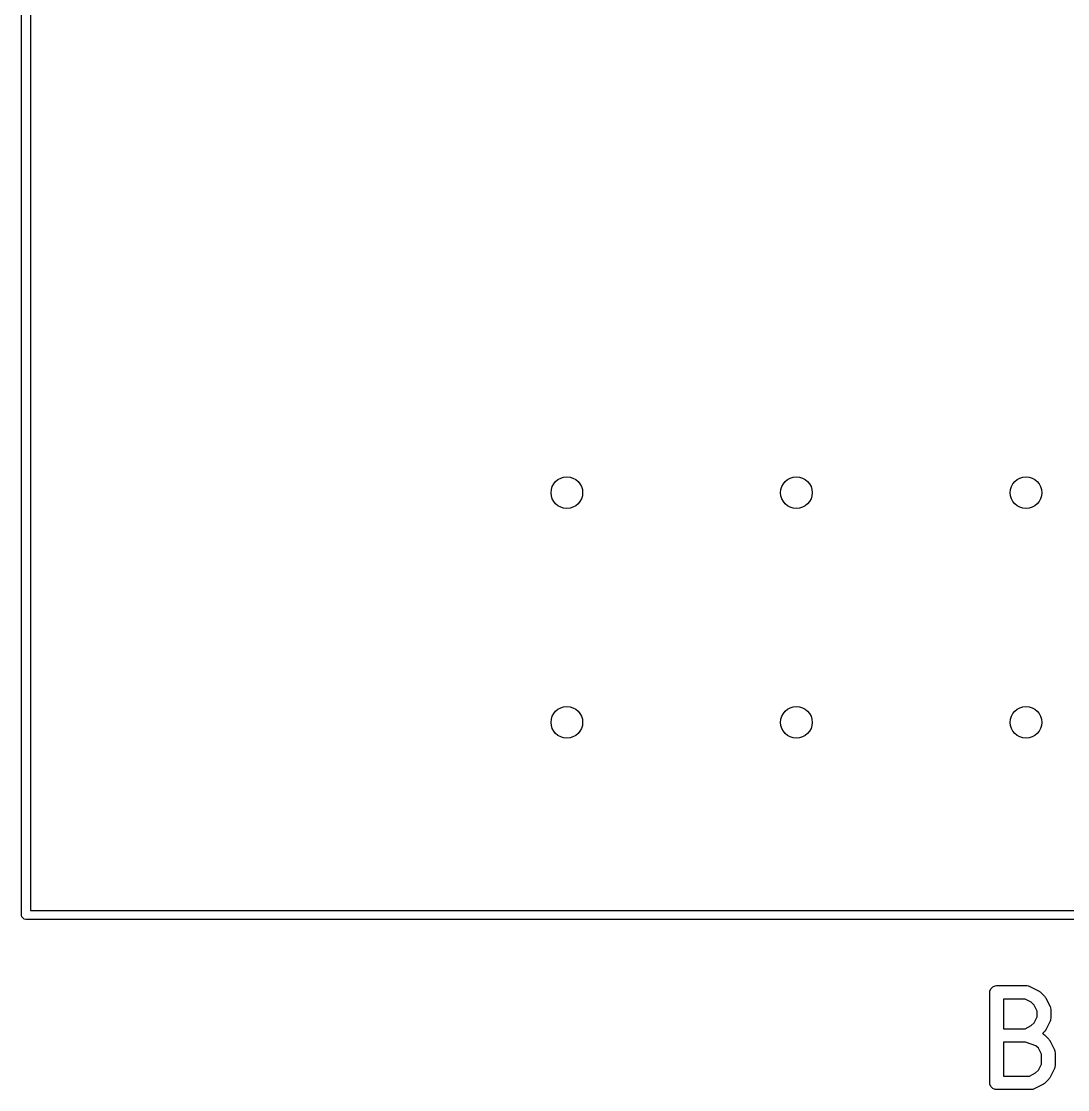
# Model space of a CAD drawing. Extents: x 3.77 to 7.16, y -4.93 to -3.32.
# Drawn here: x 5.6625 to 6.1182, y -4.8636 to -4.3985 of the extents above; entities that cross this region are included whole.
import ezdxf

# ---------------------------------------------------------------- set-up
doc = ezdxf.new("R2010")
doc.units = 0
doc.header["$MEASUREMENT"] = 0
doc.layers.add('BLACK', color=7, linetype='CONTINUOUS')

msp = doc.modelspace()

# ---------------------------------------------------------------- linework, layer by layer
at = {"layer": 'BLACK', "linetype": 'CONTINUOUS'}
for p, q in [((5.66254, -4.78762), (5.66254, -3.52778)), ((5.66648, -3.52975), (5.66648, -4.78566)), ((5.66648, -4.78566), (6.92238, -4.78566)), ((5.66269, -4.78838), (5.66254, -4.78762)), ((5.66376, -4.78944), (5.66269, -4.78838)), ((5.66451, -4.78959), (5.66376, -4.78944)), ((6.92435, -4.78959), (5.66451, -4.78959)), ((6.08481, -4.81964), (6.08563, -4.81882)), ((6.08563, -4.81882), (6.08669, -4.81838)), ((6.08669, -4.81838), (6.08727, -4.81833)), ((6.08727, -4.81833), (6.10039, -4.81833)), ((6.10039, -4.81833), (6.10097, -4.81838)), ((6.10097, -4.81838), (6.10107, -4.81842)), ((6.10107, -4.81842), (6.10117, -4.81843)), ((6.10117, -4.81843), (6.10171, -4.81864)), ((6.10171, -4.81864), (6.10546, -4.82051)), ((6.08432, -4.82128), (6.08437, -4.8207)), ((6.08432, -4.86065), (6.08432, -4.82128)), ((6.08437, -4.8207), (6.08481, -4.81964)), ((6.10546, -4.82051), (6.10571, -4.82067)), ((6.10571, -4.82067), (6.10578, -4.8207)), ((6.10578, -4.8207), (6.10586, -4.82076)), ((6.10586, -4.82076), (6.10595, -4.82082)), ((6.10595, -4.82082), (6.106, -4.82088)), ((6.106, -4.82088), (6.10623, -4.82107)), ((6.10623, -4.82107), (6.1081, -4.82294)), ((6.1081, -4.82294), (6.10829, -4.82317)), ((6.10829, -4.82317), (6.10835, -4.82322)), ((6.10835, -4.82322), (6.1084, -4.82331)), ((6.1084, -4.82331), (6.10847, -4.82339)), ((6.10847, -4.82339), (6.1085, -4.82346)), ((6.1085, -4.82346), (6.10866, -4.82371)), ((6.09969, -4.82423), (6.09022, -4.82423)), ((6.09022, -4.82423), (6.09022, -4.83707)), ((6.10239, -4.82558), (6.09969, -4.82423)), ((6.10359, -4.82678), (6.10239, -4.82558)), ((6.10494, -4.82947), (6.10359, -4.82678)), ((6.10866, -4.82371), (6.11053, -4.82746)), ((6.11053, -4.82746), (6.11074, -4.828)), ((6.11074, -4.828), (6.11075, -4.8281)), ((6.11075, -4.8281), (6.11079, -4.8282)), ((6.10359, -4.83453), (6.10494, -4.83183)), ((6.10494, -4.83183), (6.10494, -4.82947)), ((6.11079, -4.8282), (6.11084, -4.82878)), ((6.11084, -4.83253), (6.11079, -4.8331)), ((6.11084, -4.82878), (6.11084, -4.83253)), ((6.09022, -4.83707), (6.09969, -4.83707)), ((6.09969, -4.83707), (6.10239, -4.83572)), ((6.10239, -4.83572), (6.10359, -4.83453)), ((6.11053, -4.83385), (6.10866, -4.8376)), ((6.11074, -4.83331), (6.11053, -4.83385)), ((6.11075, -4.8332), (6.11074, -4.83331)), ((6.11079, -4.8331), (6.11075, -4.8332)), ((6.1081, -4.83836), (6.10724, -4.83923)), ((6.10724, -4.83923), (6.10748, -4.83934)), ((6.10748, -4.83934), (6.10756, -4.83941)), ((6.10756, -4.83941), (6.10766, -4.83945)), ((6.10766, -4.83945), (6.1081, -4.83981)), ((6.10829, -4.83814), (6.1081, -4.83836)), ((6.1081, -4.83981), (6.10998, -4.84169)), ((6.10835, -4.83809), (6.10829, -4.83814)), ((6.1084, -4.838), (6.10835, -4.83809)), ((6.10847, -4.83792), (6.1084, -4.838)), ((6.1085, -4.83785), (6.10847, -4.83792)), ((6.10866, -4.8376), (6.1085, -4.83785)), ((6.10998, -4.84169), (6.11016, -4.84191)), ((6.11016, -4.84191), (6.11022, -4.84197)), ((6.11022, -4.84197), (6.11028, -4.84205)), ((6.11028, -4.84205), (6.11035, -4.84214)), ((6.09991, -4.84298), (6.09022, -4.84298)), ((6.09022, -4.84298), (6.09022, -4.8577)), ((6.10442, -4.84448), (6.09991, -4.84298)), ((6.10546, -4.84552), (6.10442, -4.84448)), ((6.10681, -4.84822), (6.10546, -4.84552)), ((6.11035, -4.84214), (6.11038, -4.84221)), ((6.11038, -4.84221), (6.11053, -4.84246)), ((6.11053, -4.84246), (6.11241, -4.8462)), ((6.11241, -4.8462), (6.11261, -4.84675)), ((6.11261, -4.84675), (6.11262, -4.84685)), ((6.10681, -4.85245), (6.10681, -4.84822)), ((6.11262, -4.84685), (6.11266, -4.84695)), ((6.11266, -4.84695), (6.11272, -4.84753)), ((6.11272, -4.84753), (6.11272, -4.85315)), ((6.10427, -4.85635), (6.10546, -4.85515)), ((6.10546, -4.85515), (6.10681, -4.85245)), ((6.11241, -4.85447), (6.11053, -4.85822)), ((6.11261, -4.85393), (6.11241, -4.85447)), ((6.11262, -4.85382), (6.11261, -4.85393)), ((6.11266, -4.85373), (6.11262, -4.85382)), ((6.11272, -4.85315), (6.11266, -4.85373)), ((6.08437, -4.86122), (6.08432, -4.86065)), ((6.09022, -4.8577), (6.10157, -4.8577)), ((6.10157, -4.8577), (6.10427, -4.85635)), ((6.10998, -4.85899), (6.1081, -4.86086)), ((6.11016, -4.85876), (6.10998, -4.85899)), ((6.11022, -4.85871), (6.11016, -4.85876)), ((6.11028, -4.85862), (6.11022, -4.85871)), ((6.11035, -4.85854), (6.11028, -4.85862)), ((6.11038, -4.85847), (6.11035, -4.85854)), ((6.11053, -4.85822), (6.11038, -4.85847)), ((6.08481, -4.86229), (6.08437, -4.86122)), ((6.08563, -4.8631), (6.08481, -4.86229)), ((6.08669, -4.86354), (6.08563, -4.8631)), ((6.08727, -4.8636), (6.08669, -4.86354)), ((6.10227, -4.8636), (6.08727, -4.8636)), ((6.10284, -4.86354), (6.10227, -4.8636)), ((6.10294, -4.8635), (6.10284, -4.86354)), ((6.10305, -4.8635), (6.10294, -4.8635)), ((6.10359, -4.86329), (6.10305, -4.8635)), ((6.10734, -4.86141), (6.10359, -4.86329)), ((6.10758, -4.86126), (6.10734, -4.86141)), ((6.10766, -4.86123), (6.10758, -4.86126)), ((6.10774, -4.86116), (6.10766, -4.86123)), ((6.10783, -4.86111), (6.10774, -4.86116)), ((6.10788, -4.86105), (6.10783, -4.86111)), ((6.1081, -4.86086), (6.10788, -4.86105))]:
    msp.add_line(p, q, dxfattribs=at)
at = {"layer": 'BLACK'}
for centre in [(5.9001, -4.60369), (5.9001, -4.60369), (6.0001, -4.60369), (6.0001, -4.60369), (6.1001, -4.60369), (6.1001, -4.60369), (5.9001, -4.70369), (5.9001, -4.70369), (6.0001, -4.70369), (6.0001, -4.70369), (6.1001, -4.70369), (6.1001, -4.70369)]:
    msp.add_circle(centre, 0.00689, dxfattribs=at)

doc.saveas('drawing.dxf')
